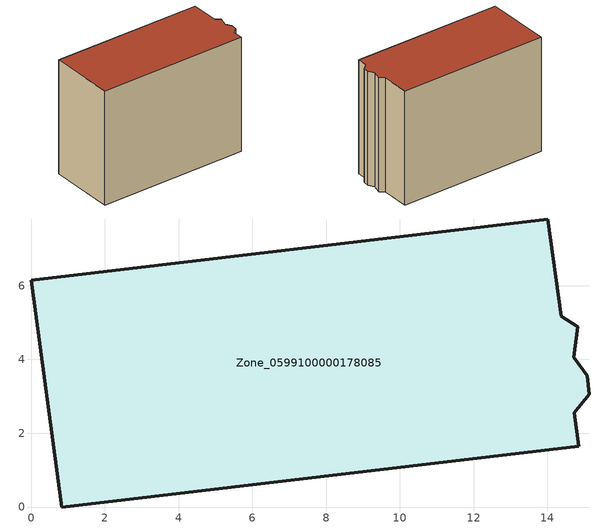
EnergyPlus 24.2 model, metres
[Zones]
Zone_0599100000178085
 floor ground (C_G): 15.08,3.56 15.14,3.06 14.73,2.56 14.85,1.65 0.83,0 0,6.15 14.02,7.81 14.37,5.17 14.82,4.89 14.72,4.06 z0
 wall outside (C_F): 0.83,0 14.85,1.65 14.73,2.56 15.14,3.06 15.08,3.56 14.72,4.06 14.82,4.89 14.37,5.17 14.02,7.81 0,6.15 0.83,0 z0:11.08
 roof outside (C_R): 15.14,3.06 15.08,3.56 14.72,4.06 14.82,4.89 14.37,5.17 14.02,7.81 0,6.15 0.83,0 14.85,1.65 14.73,2.56 z11.08
[BUILDING]
Pand.0599100000178085: North Axis=0; Terrain=City; Loads Convergence Tolerance Value=0.04; Temperature Convergence Tolerance Value=0.4; Solar Distribution=FullExterior; Maximum Number of Warmup Days=25; Minimum Number of Warmup Days=1
[Site:Location]
Rotterdam.The.Hague.AP_ZH_NLD Design_Conditions: Latitude=51.96; Longitude=4.45; Time Zone=1; Elevation=-4.5
[SITE:GROUNDTEMPERATURE:BUILDINGSURFACE]
18, 18, 18, 18, 18, 18, 18, 18, 18, 18, 18, 18
[MATERIAL] Thermal Absorptance=0.9; Solar Absorptance=0.7; Visible Absorptance=0.7
Name | Roughness | Thickness | Conductivity | Density | Specific Heat
G.TI.1946 | MediumSmooth | 0.15 | 1 | 540 | 1210
F.TI.1946 | Rough | 0.3 | 0.857143 | 1920 | 840
R.TI.1946 | MediumRough | 0.2 | 0.1 | 1500 | 1000
[CONSTRUCTION]
C_G: G.TI.1946
C_F: F.TI.1946
C_R: R.TI.1946
[ZONE]
Zone_0599100000178085: Type=1; Multiplier=1; Ceiling Height=Autocalculate; Volume=Autocalculate; Floor Area=autocalculate; Part of Total Floor Area=Yes
[ZONEINFILTRATION:DESIGNFLOWRATE]
Infil_Zone_0599100000178085: Zone or ZoneList or Space or SpaceList=Zone_0599100000178085; Schedule=AlwaysOn; Design Flow Rate Calculation Method=Flow/Area; Flow Rate per Floor Area=0.003; Constant Term Coefficient=1; Temperature Term Coefficient=0; Velocity Term Coefficient=0; Velocity Squared Term Coefficient=0
[HVACTEMPLATE:ZONE:IDEALLOADSAIRSYSTEM]
Zone_0599100000178085: Maximum Heating Supply Air Temperature=50; Minimum Cooling Supply Air Temperature=13; Maximum Heating Supply Air Humidity Ratio=0.0156; Minimum Cooling Supply Air Humidity Ratio=0.0077; Heating Limit=NoLimit; Cooling Limit=NoLimit; Dehumidification Control Type=ConstantSensibleHeatRatio; Cooling Sensible Heat Ratio=0.7; Dehumidification Setpoint=60; Humidification Control Type=None; Humidification Setpoint=30; Outdoor Air Method=None; Outdoor Air Flow Rate per Person=0.00944; Outdoor Air Flow Rate per Zone Floor Area=0; Outdoor Air Flow Rate per Zone=0; Demand Controlled Ventilation Type=None; Outdoor Air Economizer Type=NoEconomizer; Heat Recovery Type=None; Sensible Heat Recovery Effectiveness=0.7; Latent Heat Recovery Effectiveness=0.65
[ZONECONTROL:THERMOSTAT]
ThermostatControl_Zone_0599100000178085: Zone or ZoneList=Zone_0599100000178085; Control Type Schedule=DualSetpointControlType; Control 1=Thermostat_Zone_0599100000178085; Temperature Difference Between Cutout And Setpoint=0
[THERMOSTATSETPOINT:DUALSETPOINT]
Thermostat_Zone_0599100000178085: Heating Setpoint Temperature Schedule=HeatingSetpoint_Zone_0599100000178085; Cooling Setpoint Temperature Schedule=CoolingSetpoint_Zone_0599100000178085
[SCHEDULE:COMPACT]
HeatingSetpoint_Zone_0599100000178085: Through: 12/31, For: AllDays, Until: 24:00, 21
CoolingSetpoint_Zone_0599100000178085: Through: 12/31, For: AllDays, Until: 24:00, 24
DualSetpointControlType: Through: 12/31, For: AllDays, Until: 24:00, 4
AlwaysOn: Through: 12/31, For: AllDays, Until: 24:00, 1
